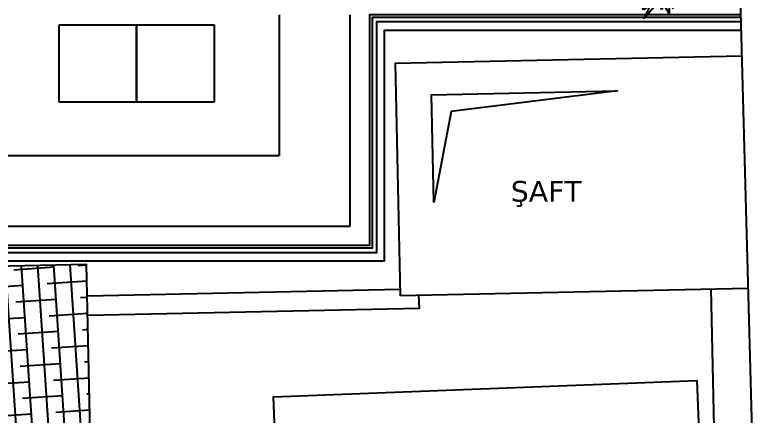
# Model space of a CAD drawing. Header units: millimetres. Extents: x 24870 to 27223, y 1839 to 3696.
# Drawn here: x 26645 to 27223, y 2387 to 2698 of the extents above; entities that cross this region are included whole.
import ezdxf

# ---------------------------------------------------------------- set-up
doc = ezdxf.new("R2010")
doc.units = ezdxf.units.MM
for name, color, linetype in [('0-gnl-gor1', 1, 'Continuous'), ('0-gnl-gor2', 6, 'Continuous'), ('0-gnl-gor3', 252, 'Continuous'), ('0-gnl-parapet', 252, 'Continuous'), ('0-gnl-tarama', 252, 'Continuous'), ('0-gnrl-note', 251, 'Continuous'), ('2-tef-aksesuar', 30, 'Continuous'), ('3-dvr-gazbeton', 5, 'Continuous')]:
    doc.layers.add(name, color=color, linetype=linetype)
doc.styles.add('geoID', font='verdana.ttf')

# ---------------------------------------------------------------- blocks, each defined once
blk = doc.blocks.new('B2')
at = {"color": 63, "true_color": 0xafc95e}
for p, q in [((501776.2, 4057607.8), (501781.2, 4057623.8)), ((501781.2, 4057623.8), (501791.2, 4057597.8)), ((501791.2, 4057627.8), (501796.2, 4057617.8)), ((501791.2, 4057597.8), (501791.2, 4057627.8)), ((501796.2, 4057617.8), (501811.2, 4057627.8)), ((501811.2, 4057627.8), (501821.2, 4057587.8)), ((501821.2, 4057587.8), (501816.2, 4057623.8)), ((501816.2, 4057617.8), (501826.2, 4057623.8)), ((501826.2, 4057607.8), (501841.2, 4057627.8)), ((501826.2, 4057623.8), (501826.2, 4057607.8)), ((501841.2, 4057627.8), (501841.2, 4057607.8)), ((501751.2, 4057593.8), (501756.2, 4057603.8)), ((501756.2, 4057603.8), (501766.2, 4057597.8)), ((501766.2, 4057613.8), (501776.2, 4057607.8)), ((501766.2, 4057597.8), (501766.2, 4057613.8)), ((501841.2, 4057607.8), (501851.2, 4057607.8)), ((501851.2, 4057597.8), (501871.2, 4057607.8)), ((501851.2, 4057607.8), (501851.2, 4057597.8)), ((501871.2, 4057607.8), (501866.2, 4057597.8)), ((501726.2, 4057597.8), (501746.2, 4057577.8)), ((501746.2, 4057563.8), (501726.2, 4057597.8)), ((501741.2, 4057593.8), (501751.2, 4057593.8)), ((501746.2, 4057577.8), (501741.2, 4057593.8)), ((501866.2, 4057597.8), (501881.2, 4057597.8)), ((501881.2, 4057597.8), (501871.2, 4057583.8)), ((501891.2, 4057587.8), (501866.2, 4057557.8)), ((501871.2, 4057583.8), (501891.2, 4057587.8)), ((501721.2, 4057553.8), (501741.2, 4057557.8)), ((501741.2, 4057547.8), (501721.2, 4057553.8)), ((501731.2, 4057563.8), (501746.2, 4057563.8)), ((501741.2, 4057557.8), (501731.2, 4057563.8)), ((501866.2, 4057557.8), (501901.2, 4057563.8)), ((501901.2, 4057563.8), (501886.2, 4057553.8)), ((501886.2, 4057553.8), (501901.2, 4057547.8)), ((501726.2, 4057543.8), (501741.2, 4057547.8)), ((501886.2, 4057547.8), (501896.2, 4057533.8)), ((501901.2, 4057547.8), (501886.2, 4057547.8)), ((501886.2, 4057533.8), (501896.2, 4057517.8)), ((501896.2, 4057533.8), (501886.2, 4057533.8)), ((501726.2, 4057503.8), (501766.2, 4057513.8)), ((501766.2, 4057513.8), (501736.2, 4057513.8)), ((501856.2, 4057513.8), (501866.2, 4057493.8)), ((501891.2, 4057497.8), (501856.2, 4057513.8)), ((501876.2, 4057523.8), (501896.2, 4057507.8)), ((501896.2, 4057517.8), (501876.2, 4057523.8)), ((501751.2, 4057497.8), (501726.2, 4057503.8)), ((501851.2, 4057503.8), (501861.2, 4057457.8)), ((501866.2, 4057493.8), (501851.2, 4057503.8)), ((501876.2, 4057507.8), (501891.2, 4057497.8)), ((501896.2, 4057507.8), (501876.2, 4057507.8)), ((501741.2, 4057493.8), (501751.2, 4057497.8)), ((501756.2, 4057493.8), (501741.2, 4057493.8)), ((501751.2, 4057477.8), (501756.2, 4057493.8)), ((501776.2, 4057493.8), (501751.2, 4057477.8)), ((501756.2, 4057467.8), (501776.2, 4057493.8)), ((501831.2, 4057487.8), (501826.2, 4057443.8)), ((501841.2, 4057447.8), (501831.2, 4057487.8)), ((501776.2, 4057477.8), (501756.2, 4057467.8)), ((501771.2, 4057463.8), (501776.2, 4057477.8)), ((501846.2, 4057477.8), (501841.2, 4057447.8)), ((501851.2, 4057483.8), (501846.2, 4057477.8)), ((501861.2, 4057457.8), (501851.2, 4057483.8)), ((501786.2, 4057473.8), (501771.2, 4057463.8)), ((501791.2, 4057457.8), (501786.2, 4057473.8)), ((501806.2, 4057467.8), (501791.2, 4057457.8)), ((501816.2, 4057473.8), (501806.2, 4057457.8)), ((501806.2, 4057457.8), (501806.2, 4057467.8)), ((501826.2, 4057443.8), (501816.2, 4057473.8))]:
    blk.add_line(p, q, dxfattribs=at)
blk.add_circle((501811.2, 4057543.8), 1, dxfattribs=at)

msp = doc.modelspace()

# ---------------------------------------------------------------- hatches: boundary and pattern name
at = {"layer": '0-gnl-tarama'}
h = msp.add_hatch(dxfattribs=at)
h.set_pattern_fill('ANSI38', color=256, scale=100, angle=408.821335)
h.set_pattern_definition([(93.82133, (24163.696, -4154.666), (-12.47221, -0.833068), []), (183.82133, (24163.696, -4154.666), (-24.11135, -14.138345), [31.25, -18.75])])
h.paths.add_polyline_path([(26425.946, 2498.768), (26431.77, 2228.344), (26706.706, 2234.266), (26700.882, 2504.689)])

# ---------------------------------------------------------------- linework, layer by layer
for p, q in [((26850.017, 2698.416), (26850.017, 2589.379)), ((26905.017, 2534.379), (26905.017, 2698.416)), ((26920.017, 2698.416), (26920.017, 2589.379)), ((26679.629, 2630.819), (26679.629, 2690.819)), ((26679.629, 2690.819), (26739.629, 2690.819)), ((26739.629, 2630.819), (26739.629, 2690.819)), ((26739.629, 2690.819), (26799.629, 2690.819)), ((26739.629, 2690.819), (26739.629, 2630.819)), ((26799.629, 2690.819), (26799.629, 2630.819)), ((26739.629, 2630.819), (26679.629, 2630.819)), ((26799.629, 2630.819), (26739.629, 2630.819)), ((26420.017, 2589.379), (26850.017, 2589.379)), ((26920.017, 2589.379), (26920.017, 2519.379)), ((26420.017, 2534.379), (26905.017, 2534.379)), ((26920.017, 2519.379), (26420.017, 2519.379)), ((26920.017, 2519.379), (26905.017, 2519.379))]:
    msp.add_line(p, q)
at = {"layer": '0-gnl-gor1'}
for points in [[(27208.728, 2666.416), (26939.954, 2660.628), (26943.829, 2480.669), (27213.585, 2486.479)], [(26943.729, 2485.346), (26701.411, 2480.128)], [(26958.098, 2480.977), (26958.556, 2470.662), (26701.734, 2465.131)], [(27189.407, 2015.185), (26861.426, 2002.351), (26845.785, 2402.045), (27173.766, 2414.879), (27189.407, 2015.185)]]:
    msp.add_lwpolyline(points, dxfattribs=at)
msp.add_lwpolyline([(26425.946, 2498.768), (26431.77, 2228.344), (26706.706, 2234.266), (26700.882, 2504.689)], close=True, dxfattribs=at)
at = {"layer": '0-gnl-gor2'}
for points in [[(27207.864, 2698.416), (26920.017, 2698.416), (26920.017, 2519.379), (26420.017, 2519.379), (26420.017, 2698.416), (26270.017, 2698.416), (26270.017, 2394.361), (26070.588, 2394.435), (26070.588, 2284.435), (26082.388, 2284.435), (26082.388, 2382.671), (26281.817, 2382.598), (26281.817, 2686.616), (26408.217, 2686.616), (26408.217, 2507.579), (26931.817, 2507.579), (26931.817, 2686.616), (27208.183, 2686.616)], [(27207.918, 2696.416), (26922.017, 2696.416), (26922.017, 2517.379), (26418.017, 2517.379), (26418.017, 2696.416), (26272.017, 2696.416), (26272.017, 2392.361), (26072.588, 2392.434), (26072.588, 2284.435)], [(27208.013, 2692.916), (26925.517, 2692.916), (26925.517, 2513.879), (26414.517, 2513.879), (26414.517, 2692.916), (26275.517, 2692.916), (26275.517, 2388.859), (26076.088, 2388.933), (26076.088, 2284.435)]]:
    msp.add_lwpolyline(points, dxfattribs=at)
at = {"layer": '0-gnl-gor3'}
msp.add_lwpolyline([(26970.029, 2552.857), (26968.229, 2636.411), (27112.047, 2639.509), (26983.355, 2623.34)], close=True, dxfattribs=at)
at = {"layer": '0-gnl-parapet'}
msp.add_lwpolyline([(27222.77, 2146.225), (27188.7, 3408.36)], dxfattribs=at)
at = {"layer": '3-dvr-gazbeton'}
msp.add_lwpolyline([(27197.719, 1889.958), (27184.886, 2485.861)], dxfattribs=at)

# ---------------------------------------------------------------- block references
at = {"layer": '2-tef-aksesuar', "lineweight": 0, "xscale": 0.45, "yscale": 0.45, "zscale": 0.45, "rotation": 108.5506184884303}
msp.add_blockref('B2', (1830011.559, 369551.468, -332.288), dxfattribs=at)

# ---------------------------------------------------------------- texts
at = {"layer": '0-gnrl-note', "insert": (27029.557, 2569.557), "char_height": 16, "attachment_point": 1, "style": 'geoID'}
msp.add_mtext_dynamic_manual_height_columns('ŞAFT', width=0.64873, gutter_width=1, heights=[0], dxfattribs=at)

doc.saveas('drawing.dxf')
